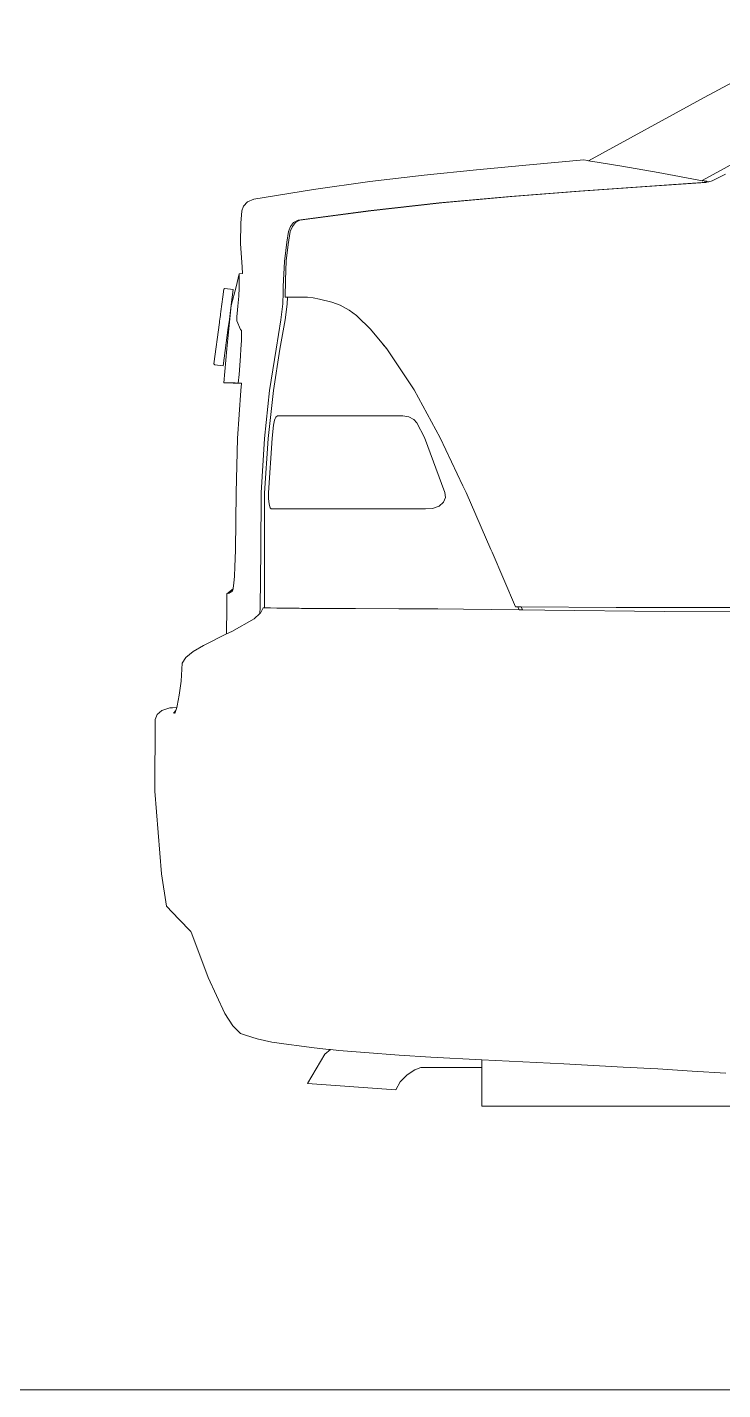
# Model space of a CAD drawing. Header units: inches. Extents: x 1944 to 3775, y -462 to 1299.
# Drawn here: x 2212.09 to 2237.25, y 1212.07 to 1261.38 of the extents above; entities that cross this region are included whole.
import ezdxf

# ---------------------------------------------------------------- set-up
doc = ezdxf.new("R2010")
doc.units = ezdxf.units.IN
doc.header["$MEASUREMENT"] = 0
doc.layers.add('CAR', color=173, linetype='Continuous', lineweight=13)

# ---------------------------------------------------------------- blocks, each defined once
blk = doc.blocks.new('A$C4C5F6532')
at = {"layer": 'CAR'}
for p, q in [((-66.365, 46.768), (-61.628, 49.304)), ((-70.543, 44.477), (-66.365, 46.768)), ((-62.088, 46.162), (-66.431, 43.759)), ((-72.681, 44.327), (-70.713, 44.502)), ((-70.713, 44.502), (-70.584, 44.484)), ((-70.584, 44.484), (-70.543, 44.477)), ((-70.159, 44.416), (-70.543, 44.477)), ((-69.339, 44.277), (-70.159, 44.416)), ((-78.463, 43.721), (-76.496, 43.955)), ((-76.496, 43.955), (-74.595, 44.15)), ((-74.595, 44.15), (-72.681, 44.327)), ((-68.023, 44.046), (-69.339, 44.277)), ((-66.428, 43.749), (-68.023, 44.046)), ((-65.789, 43.886), (-66.079, 43.75)), ((-65.591, 43.991), (-65.789, 43.886)), ((-82.653, 43.082), (-80.501, 43.435)), ((-80.501, 43.435), (-78.463, 43.721)), ((-66.264, 43.695), (-70.896, 43.373)), ((-68.433, 43.541), (-70.843, 43.37)), ((-66.307, 43.683), (-68.433, 43.541)), ((-66.428, 43.749), (-66.431, 43.759)), ((-66.431, 43.759), (-66.284, 43.733)), ((-66.422, 43.73), (-66.428, 43.749)), ((-66.298, 43.725), (-66.357, 43.736)), ((-66.264, 43.695), (-66.307, 43.683)), ((-66.275, 43.72), (-66.298, 43.725)), ((-66.284, 43.733), (-66.26, 43.728)), ((-66.275, 43.72), (-66.26, 43.728)), ((-66.216, 43.709), (-66.275, 43.72)), ((-66.216, 43.709), (-66.264, 43.695)), ((-66.26, 43.728), (-66.193, 43.716)), ((-66.193, 43.716), (-66.216, 43.709)), ((-66.079, 43.75), (-66.193, 43.716)), ((-83.022, 42.831), (-82.88, 42.987)), ((-82.88, 42.987), (-82.653, 43.082)), ((-78.519, 42.667), (-75.949, 42.949)), ((-75.856, 42.946), (-78.419, 42.665)), ((-75.949, 42.949), (-73.38, 43.181)), ((-73.324, 43.176), (-75.856, 42.946)), ((-73.38, 43.181), (-70.896, 43.373)), ((-70.843, 43.37), (-73.324, 43.176)), ((-83.129, 42.215), (-83.089, 42.662)), ((-83.089, 42.662), (-83.022, 42.831)), ((-81.053, 42.322), (-78.519, 42.667)), ((-78.419, 42.665), (-80.993, 42.322)), ((-83.131, 41.485), (-83.129, 42.215)), ((-81.465, 41.528), (-81.397, 41.914)), ((-81.397, 41.914), (-81.328, 42.089)), ((-81.259, 42.098), (-81.337, 41.909)), ((-81.328, 42.089), (-81.214, 42.241)), ((-81.146, 42.243), (-81.259, 42.098)), ((-81.214, 42.241), (-81.053, 42.322)), ((-80.993, 42.322), (-81.146, 42.243)), ((-83.073, 40.622), (-83.131, 41.485)), ((-81.54, 40.83), (-81.465, 41.528)), ((-81.413, 41.442), (-81.481, 40.853)), ((-81.337, 41.909), (-81.413, 41.442)), ((-83.066, 40.394), (-83.073, 40.622)), ((-81.589, 39.922), (-81.54, 40.83)), ((-81.481, 40.853), (-81.511, 40.149)), ((-83.298, 39.913), (-83.185, 40.383)), ((-83.185, 40.383), (-83.066, 40.394)), ((-83.182, 40.363), (-83.185, 40.383)), ((-83.18, 40.292), (-83.182, 40.363)), ((-83.181, 39.879), (-83.179, 40.124)), ((-83.179, 40.124), (-83.18, 40.292)), ((-81.511, 40.149), (-81.521, 39.541)), ((-83.776, 39.55), (-83.846, 39.019)), ((-83.739, 39.83), (-83.776, 39.552)), ((-83.776, 39.55), (-83.776, 39.552)), ((-83.705, 39.857), (-83.739, 39.83)), ((-83.397, 39.816), (-83.705, 39.857)), ((-83.473, 39.241), (-83.298, 39.913)), ((-83.471, 39.255), (-83.397, 39.816)), ((-83.229, 39.206), (-83.202, 39.575)), ((-83.202, 39.575), (-83.181, 39.879)), ((-81.606, 39.292), (-81.589, 39.71)), ((-81.589, 39.71), (-81.589, 39.922)), ((-81.521, 39.541), (-81.123, 39.541)), ((-81.441, 39.541), (-81.445, 39.284)), ((-81.123, 39.541), (-81.023, 39.539)), ((-81.023, 39.539), (-80.717, 39.535)), ((-80.717, 39.535), (-80.716, 39.535)), ((-80.716, 39.535), (-80.513, 39.516)), ((-80.513, 39.516), (-80.282, 39.467)), ((-80.282, 39.467), (-79.831, 39.356)), ((-83.856, 38.948), (-83.855, 38.951)), ((-83.849, 38.997), (-83.855, 38.951)), ((-83.849, 39), (-83.848, 39.002)), ((-83.849, 38.997), (-83.849, 39)), ((-83.848, 39.002), (-83.846, 39.018)), ((-83.846, 39.018), (-83.846, 39.019)), ((-83.636, 37.673), (-83.473, 39.241)), ((-83.511, 38.954), (-83.526, 38.837)), ((-83.51, 38.956), (-83.511, 38.954)), ((-83.51, 38.959), (-83.473, 39.241)), ((-83.51, 38.959), (-83.51, 38.956)), ((-83.472, 39.251), (-83.473, 39.241)), ((-83.472, 39.251), (-83.471, 39.255)), ((-83.255, 38.945), (-83.229, 39.206)), ((-81.673, 38.721), (-81.606, 39.292)), ((-81.445, 39.284), (-81.524, 38.719)), ((-79.831, 39.356), (-79.536, 39.252)), ((-79.536, 39.252), (-79.211, 39.068)), ((-79.211, 39.068), (-78.942, 38.871)), ((-84.095, 37.129), (-83.898, 38.622)), ((-83.898, 38.624), (-83.893, 38.666)), ((-83.898, 38.622), (-83.898, 38.624)), ((-83.893, 38.666), (-83.892, 38.668)), ((-83.892, 38.668), (-83.882, 38.744)), ((-83.882, 38.747), (-83.881, 38.757)), ((-83.882, 38.744), (-83.882, 38.747)), ((-83.881, 38.757), (-83.88, 38.758)), ((-83.88, 38.764), (-83.879, 38.766)), ((-83.88, 38.763), (-83.88, 38.764)), ((-83.88, 38.76), (-83.88, 38.763)), ((-83.88, 38.758), (-83.88, 38.76)), ((-83.879, 38.766), (-83.877, 38.784)), ((-83.877, 38.786), (-83.862, 38.896)), ((-83.877, 38.784), (-83.877, 38.786)), ((-83.862, 38.901), (-83.858, 38.927)), ((-83.862, 38.899), (-83.862, 38.901)), ((-83.862, 38.896), (-83.862, 38.899)), ((-83.856, 38.941), (-83.858, 38.928)), ((-83.858, 38.927), (-83.858, 38.928)), ((-83.856, 38.941), (-83.856, 38.948)), ((-83.57, 38.506), (-83.578, 38.446)), ((-83.569, 38.508), (-83.57, 38.506)), ((-83.569, 38.508), (-83.54, 38.729)), ((-83.526, 38.835), (-83.54, 38.73)), ((-83.54, 38.73), (-83.54, 38.729)), ((-83.526, 38.837), (-83.526, 38.835)), ((-83.269, 38.774), (-83.264, 38.838)), ((-83.263, 38.683), (-83.269, 38.774)), ((-83.264, 38.838), (-83.255, 38.945)), ((-83.133, 38.371), (-83.263, 38.683)), ((-81.851, 37.653), (-81.673, 38.721)), ((-81.524, 38.719), (-81.71, 37.652)), ((-78.942, 38.871), (-78.916, 38.852)), ((-78.916, 38.852), (-78.433, 38.379)), ((-83.578, 38.442), (-83.761, 37.054)), ((-83.578, 38.446), (-83.578, 38.442)), ((-83.106, 38.326), (-83.133, 38.371)), ((-83.126, 37.653), (-83.105, 37.969)), ((-83.098, 38.203), (-83.106, 38.326)), ((-83.105, 37.969), (-83.098, 38.203)), ((-78.433, 38.379), (-77.841, 37.662)), ((-83.742, 36.441), (-83.636, 37.673)), ((-83.139, 37.415), (-83.126, 37.653)), ((-82.085, 36.165), (-81.851, 37.653)), ((-81.71, 37.652), (-81.939, 36.161)), ((-77.997, 37.843), (-77.841, 37.662)), ((-77.841, 37.662), (-76.855, 36.182)), ((-84.068, 37.094), (-84.095, 37.129)), ((-83.761, 37.054), (-84.068, 37.094)), ((-83.188, 36.744), (-83.162, 37.068)), ((-83.162, 37.068), (-83.139, 37.415)), ((-83.218, 36.421), (-83.188, 36.744)), ((-83.401, 36.428), (-83.742, 36.441)), ((-83.486, 36.433), (-83.742, 36.441)), ((-83.742, 36.441), (-83.335, 36.441)), ((-83.678, 36.441), (-83.486, 36.433)), ((-83.394, 36.43), (-83.486, 36.433)), ((-83.402, 36.421), (-83.401, 36.428)), ((-83.402, 36.421), (-83.218, 36.421)), ((-83.375, 36.43), (-83.394, 36.43)), ((-83.375, 36.43), (-83.37, 36.429)), ((-83.318, 36.43), (-83.37, 36.429)), ((-83.335, 36.441), (-83.275, 36.431)), ((-83.275, 36.431), (-83.218, 36.421)), ((-83.243, 34.422), (-83.122, 36.165)), ((-83.218, 36.421), (-83.203, 36.421)), ((-83.203, 36.421), (-83.172, 36.42)), ((-83.172, 36.42), (-83.1, 36.421)), ((-83.098, 36.417), (-83.172, 36.42)), ((-83.098, 36.419), (-83.172, 36.42)), ((-83.122, 36.165), (-83.098, 36.417)), ((-83.1, 36.421), (-83.098, 36.421)), ((-83.098, 36.419), (-83.098, 36.421)), ((-83.098, 36.417), (-83.098, 36.419)), ((-82.273, 34.421), (-82.085, 36.165)), ((-81.939, 36.161), (-82.139, 34.428)), ((-76.855, 36.182), (-75.913, 34.451)), ((-81.906, 35.087), (-81.938, 34.901)), ((-81.883, 35.151), (-81.906, 35.087)), ((-81.86, 35.199), (-81.883, 35.151)), ((-81.801, 35.241), (-81.86, 35.199)), ((-81.801, 35.241), (-77.267, 35.241)), ((-77.049, 35.211), (-77.267, 35.241)), ((-76.87, 35.109), (-77.049, 35.211)), ((-76.755, 34.986), (-76.87, 35.109)), ((-81.938, 34.901), (-81.995, 34.431)), ((-76.478, 34.456), (-76.755, 34.986)), ((-83.298, 32.453), (-83.243, 34.422)), ((-82.393, 32.453), (-82.273, 34.421)), ((-82.139, 34.428), (-82.268, 32.45)), ((-81.995, 34.431), (-82.128, 32.453)), ((-75.739, 32.474), (-76.478, 34.456)), ((-75.092, 32.715), (-75.913, 34.451)), ((-75.092, 32.715), (-74.976, 32.47)), ((-83.3, 31.428), (-83.298, 32.453)), ((-82.405, 30.375), (-82.393, 32.453)), ((-82.272, 30.295), (-82.268, 32.45)), ((-82.128, 32.453), (-82.12, 32.246)), ((-82.12, 32.246), (-82.096, 32.042)), ((-75.952, 31.977), (-75.793, 32.118)), ((-75.793, 32.118), (-75.723, 32.292)), ((-75.723, 32.292), (-75.739, 32.474)), ((-74.976, 32.47), (-74.08, 30.41)), ((-82.096, 32.042), (-82.057, 31.913)), ((-82.057, 31.913), (-82.022, 31.881)), ((-82.022, 31.881), (-76.445, 31.881)), ((-76.445, 31.881), (-76.19, 31.891)), ((-76.19, 31.891), (-75.952, 31.977)), ((-83.317, 30.382), (-83.3, 31.428)), ((-83.337, 29.774), (-83.317, 30.382)), ((-82.429, 28.302), (-82.405, 30.375)), ((-82.272, 30.295), (-82.272, 28.296)), ((-74.069, 30.387), (-74.08, 30.41)), ((-74.069, 30.387), (-74.034, 30.305)), ((-74.034, 30.305), (-73.189, 28.334)), ((-83.355, 29.447), (-83.337, 29.774)), ((-83.399, 29.009), (-83.375, 29.191)), ((-83.375, 29.191), (-83.355, 29.447)), ((-83.628, 28.801), (-83.633, 28.302)), ((-83.628, 28.801), (-83.406, 28.978)), ((-83.572, 28.82), (-83.445, 28.881)), ((-83.445, 28.881), (-83.421, 28.913)), ((-83.421, 28.913), (-83.406, 28.978)), ((-83.406, 28.978), (-83.399, 29.009)), ((-83.637, 27.351), (-83.633, 28.302)), ((-82.433, 28.086), (-82.429, 28.302)), ((-82.322, 28.295), (-82.418, 28.1)), ((-82.272, 28.296), (-82.322, 28.295)), ((-82.054, 28.292), (-82.322, 28.295)), ((-81.826, 28.289), (-82.054, 28.292)), ((-81.826, 28.289), (-81.713, 28.287)), ((-81.271, 28.281), (-81.713, 28.287)), ((-81.403, 28.285), (-81.713, 28.287)), ((-80.935, 28.277), (-81.271, 28.281)), ((-81.019, 28.281), (-81.271, 28.281)), ((-80.529, 28.274), (-80.935, 28.277)), ((-80.042, 28.272), (-80.529, 28.274)), ((-79.772, 28.272), (-80.042, 28.272)), ((-79.063, 28.269), (-79.772, 28.272)), ((-79.063, 28.269), (-79.053, 28.269)), ((-78.973, 28.27), (-79.053, 28.269)), ((-76.072, 28.255), (-78.973, 28.27)), ((-75.992, 28.256), (-77.404, 28.264)), ((-73.053, 28.222), (-76.072, 28.255)), ((-73.189, 28.334), (-73.101, 28.334)), ((-73.053, 28.222), (-73.101, 28.334)), ((-73.101, 28.334), (-72.98, 28.333)), ((-72.932, 28.221), (-73.053, 28.222)), ((-72.98, 28.333), (-72.932, 28.221)), ((-69.548, 28.304), (-72.98, 28.333)), ((-72.932, 28.221), (-72.128, 28.212)), ((-67.794, 28.162), (-72.128, 28.212)), ((-67.792, 28.165), (-72.128, 28.212)), ((-69.548, 28.304), (-59.056, 28.301)), ((-63.421, 28.181), (-67.794, 28.162)), ((-67.792, 28.165), (-63.421, 28.181)), ((-82.647, 27.9), (-83.455, 27.442)), ((-82.433, 28.086), (-82.647, 27.9)), ((-82.418, 28.1), (-82.433, 28.086)), ((-84.475, 26.933), (-83.637, 27.351)), ((-83.455, 27.442), (-83.637, 27.351)), ((-85.115, 26.502), (-84.844, 26.716)), ((-84.844, 26.716), (-84.475, 26.933)), ((-85.284, 25.636), (-85.245, 26.293)), ((-85.245, 26.293), (-85.115, 26.502)), ((-85.356, 25.136), (-85.284, 25.636)), ((-85.984, 24.579), (-85.696, 24.673)), ((-85.696, 24.673), (-85.601, 24.677)), ((-85.601, 24.677), (-85.442, 24.686)), ((-85.475, 24.58), (-85.442, 24.686)), ((-85.442, 24.686), (-85.422, 24.747)), ((-85.422, 24.747), (-85.356, 25.136)), ((-86.224, 24.255), (-86.23, 21.661)), ((-86.224, 24.255), (-86.153, 24.433)), ((-86.153, 24.433), (-85.984, 24.579)), ((-85.475, 24.58), (-85.554, 24.483)), ((-85.511, 24.466), (-85.475, 24.58)), ((-85.997, 18.669), (-86.23, 21.661)), ((-85.997, 18.669), (-85.812, 17.495)), ((-85.362, 17.028), (-85.812, 17.495)), ((-84.938, 16.581), (-85.362, 17.028)), ((-84.9, 16.497), (-84.938, 16.581)), ((-84.307, 14.918), (-84.9, 16.497)), ((-83.705, 13.618), (-84.307, 14.918)), ((-83.414, 13.169), (-83.705, 13.618)), ((-83.138, 12.898), (-83.414, 13.169)), ((-82.958, 12.827), (-83.138, 12.898)), ((-82.532, 12.693), (-82.958, 12.827)), ((-82.003, 12.583), (-82.532, 12.693)), ((-81.387, 12.497), (-82.003, 12.583)), ((-81.015, 12.442), (-81.387, 12.497)), ((-80.569, 12.387), (-81.015, 12.442)), ((-80.266, 12.353), (-80.569, 12.387)), ((-79.937, 12.316), (-80.266, 12.353)), ((-80.084, 12.149), (-80.707, 11.081)), ((-79.883, 12.311), (-80.084, 12.149)), ((-79.883, 12.311), (-79.937, 12.316)), ((-79.883, 12.311), (-79.577, 12.28)), ((-79.577, 12.28), (-78.639, 12.199)), ((-78.639, 12.199), (-77.395, 12.104)), ((-77.395, 12.104), (-76.253, 12.031)), ((-76.253, 12.031), (-74.408, 11.94)), ((-71.438, 11.792), (-74.408, 11.94)), ((-74.408, 10.261), (-74.408, 11.94)), ((-77.354, 11.144), (-77.101, 11.399)), ((-77.101, 11.399), (-76.826, 11.579)), ((-76.826, 11.579), (-76.608, 11.661)), ((-76.608, 11.661), (-74.408, 11.661)), ((-71.438, 11.792), (-69.297, 11.679)), ((-69.297, 11.679), (-68.034, 11.609)), ((-68.034, 11.609), (-66.795, 11.534)), ((-66.795, 11.534), (-65.579, 11.456)), ((-80.707, 11.081), (-77.511, 10.852)), ((-77.511, 10.852), (-77.354, 11.144)), ((-74.408, 10.261), (-63.815, 10.261))]:
    blk.add_line(p, q, dxfattribs=at)

msp = doc.modelspace()

# ---------------------------------------------------------------- linework, layer by layer
at = {"layer": 'CAR'}
msp.add_line((2001.69, 1212.071), (3554.696, 1212.071), dxfattribs=at)

# ---------------------------------------------------------------- block references
msp.add_blockref('A$C4C5F6532', (2302.938, 1212.071), dxfattribs=at)

doc.saveas('drawing.dxf')
